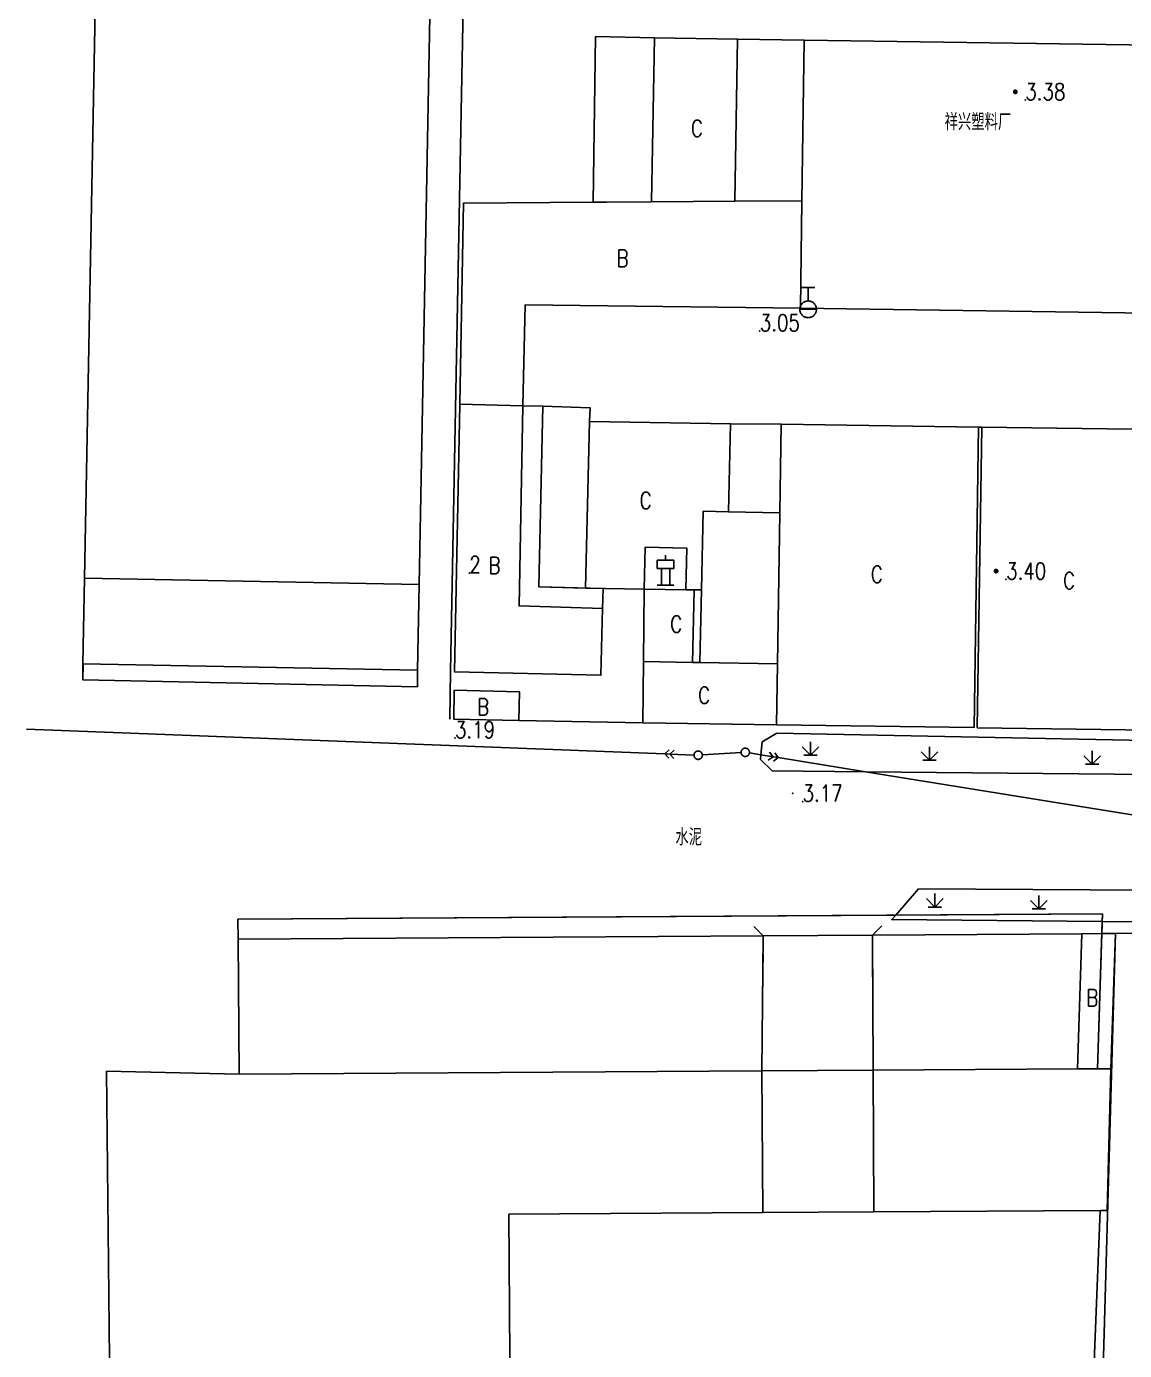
# Model space of a CAD drawing. Extents: x 500064 to 501389, y 2542464 to 2545400.
# Drawn here: x 500687.7 to 500753.5, y 2543204.3 to 2543283.6 of the extents above; entities that cross this region are included whole.
import ezdxf

# ---------------------------------------------------------------- set-up
doc = ezdxf.new("R2010")
doc.units = 0
doc.header["$LTSCALE"] = 0.5
doc.linetypes.add('CENTER', pattern=[50.8, 31.75, -6.35, 6.35, -6.35])
doc.layers.add('地形图', color=8, linetype='CONTINUOUS')
doc.styles.add('HZ', font='romans.shx', dxfattribs={"width": 0.8, "bigfont": 'hztxt.shx'})

msp = doc.modelspace()

# ---------------------------------------------------------------- linework, layer by layer
at = {"layer": '地形图'}
for points in [[(500714.293, 2543304.66), (500713.141, 2543244.94), (500713.101, 2543242.087)], [(500734.346, 2543282.749), (500730.346, 2543282.819)], [(500746.993, 2543279.559), (500747.003, 2543279.56), (500747.013, 2543279.561), (500747.024, 2543279.564), (500747.033, 2543279.568), (500747.043, 2543279.572), (500747.051, 2543279.578), (500747.06, 2543279.585), (500747.067, 2543279.592), (500747.074, 2543279.6), (500747.077, 2543279.605), (500747.079, 2543279.609), (500747.084, 2543279.618), (500747.088, 2543279.628), (500747.09, 2543279.638), (500747.092, 2543279.649), (500747.093, 2543279.659), (500747.092, 2543279.669), (500747.09, 2543279.68), (500747.088, 2543279.69), (500747.084, 2543279.7), (500747.081, 2543279.706), (500747.079, 2543279.709), (500747.074, 2543279.718), (500747.067, 2543279.726), (500747.06, 2543279.733), (500747.051, 2543279.74), (500747.043, 2543279.746), (500747.042, 2543279.746), (500747.033, 2543279.75), (500747.024, 2543279.754), (500747.013, 2543279.757), (500747.003, 2543279.758), (500746.993, 2543279.759), (500746.982, 2543279.758), (500746.972, 2543279.757), (500746.962, 2543279.754), (500746.952, 2543279.75), (500746.943, 2543279.746), (500746.934, 2543279.74), (500746.926, 2543279.733), (500746.918, 2543279.726), (500746.912, 2543279.718), (500746.909, 2543279.713), (500746.906, 2543279.709), (500746.901, 2543279.7), (500746.898, 2543279.69), (500746.895, 2543279.68), (500746.893, 2543279.669), (500746.893, 2543279.659), (500746.893, 2543279.649), (500746.895, 2543279.638), (500746.898, 2543279.628), (500746.901, 2543279.618), (500746.905, 2543279.612), (500746.906, 2543279.609), (500746.912, 2543279.6), (500746.918, 2543279.592), (500746.926, 2543279.585), (500746.934, 2543279.578), (500746.943, 2543279.572), (500746.944, 2543279.572), (500746.952, 2543279.568), (500746.962, 2543279.564), (500746.972, 2543279.561), (500746.982, 2543279.56), (500746.993, 2543279.559)], [(500746.944, 2543279.572), (500747.077, 2543279.605), (500747.079, 2543279.609), (500746.906, 2543279.609), (500746.905, 2543279.612), (500747.093, 2543279.659), (500746.893, 2543279.659), (500747.081, 2543279.706), (500747.079, 2543279.709), (500746.906, 2543279.709), (500746.909, 2543279.713), (500747.042, 2543279.746)], [(500734.176, 2543267.929), (500734.576, 2543267.929), (500734.976, 2543267.929)], [(500734.576, 2543267.129), (500734.576, 2543267.929)], [(500734.576, 2543266.129), (500734.607, 2543266.13), (500734.639, 2543266.133), (500734.67, 2543266.138), (500734.7, 2543266.145), (500734.73, 2543266.153), (500734.76, 2543266.164), (500734.789, 2543266.177), (500734.817, 2543266.191), (500734.844, 2543266.207), (500734.87, 2543266.224), (500734.895, 2543266.244), (500734.918, 2543266.265), (500734.94, 2543266.287), (500734.961, 2543266.31), (500734.98, 2543266.335), (500734.998, 2543266.361), (500735.014, 2543266.388), (500735.028, 2543266.416), (500735.041, 2543266.445), (500735.051, 2543266.474), (500735.06, 2543266.505), (500735.067, 2543266.535), (500735.072, 2543266.566), (500735.075, 2543266.598), (500735.076, 2543266.629), (500735.075, 2543266.66), (500735.072, 2543266.692), (500735.067, 2543266.723), (500735.06, 2543266.753), (500735.051, 2543266.784), (500735.041, 2543266.813), (500735.028, 2543266.842), (500735.014, 2543266.87), (500734.998, 2543266.897), (500734.98, 2543266.923), (500734.961, 2543266.948), (500734.94, 2543266.971), (500734.918, 2543266.993), (500734.895, 2543267.014), (500734.87, 2543267.033), (500734.844, 2543267.051), (500734.817, 2543267.067), (500734.789, 2543267.081), (500734.76, 2543267.094), (500734.73, 2543267.105), (500734.7, 2543267.113), (500734.67, 2543267.12), (500734.639, 2543267.125), (500734.607, 2543267.128), (500734.576, 2543267.129), (500734.545, 2543267.128), (500734.513, 2543267.125), (500734.482, 2543267.12), (500734.452, 2543267.113), (500734.421, 2543267.105), (500734.392, 2543267.094), (500734.363, 2543267.081), (500734.335, 2543267.067), (500734.308, 2543267.051), (500734.282, 2543267.033), (500734.257, 2543267.014), (500734.234, 2543266.993), (500734.211, 2543266.971), (500734.191, 2543266.948), (500734.171, 2543266.923), (500734.154, 2543266.897), (500734.138, 2543266.87), (500734.123, 2543266.842), (500734.111, 2543266.813), (500734.1, 2543266.784), (500734.092, 2543266.753), (500734.085, 2543266.723), (500734.08, 2543266.692), (500734.077, 2543266.66), (500734.076, 2543266.629), (500734.077, 2543266.598), (500734.08, 2543266.566), (500734.085, 2543266.535), (500734.092, 2543266.505), (500734.1, 2543266.474), (500734.111, 2543266.445), (500734.123, 2543266.416), (500734.138, 2543266.388), (500734.154, 2543266.361), (500734.171, 2543266.335), (500734.191, 2543266.31), (500734.211, 2543266.287), (500734.234, 2543266.265), (500734.257, 2543266.244), (500734.282, 2543266.224), (500734.308, 2543266.207), (500734.335, 2543266.191), (500734.363, 2543266.177), (500734.392, 2543266.164), (500734.421, 2543266.153), (500734.452, 2543266.145), (500734.482, 2543266.138), (500734.513, 2543266.133), (500734.545, 2543266.13), (500734.576, 2543266.129)], [(500734.076, 2543266.629), (500735.076, 2543266.629)], [(500722.262, 2543248.718), (500722.296, 2543249.905), (500718.44, 2543250.016), (500718.677, 2543260.829), (500717.491, 2543260.858)], [(500727.256, 2543249.829), (500727.306, 2543252.328), (500724.806, 2543252.378), (500724.756, 2543249.879), (500727.256, 2543249.829)], [(500726.033, 2543251.899), (500726.033, 2543251.599)], [(500725.533, 2543251.599), (500725.533, 2543251.099)], [(500725.533, 2543251.599), (500726.033, 2543251.599), (500726.533, 2543251.599)], [(500725.533, 2543251.099), (500725.783, 2543251.099), (500726.283, 2543251.099), (500726.533, 2543251.099)], [(500725.783, 2543250.099), (500725.783, 2543251.099)], [(500726.283, 2543250.099), (500726.283, 2543251.099)], [(500726.533, 2543251.599), (500726.533, 2543251.099)], [(500745.843, 2543250.851), (500745.854, 2543250.852), (500745.864, 2543250.853), (500745.874, 2543250.856), (500745.884, 2543250.86), (500745.893, 2543250.865), (500745.902, 2543250.87), (500745.91, 2543250.877), (500745.918, 2543250.884), (500745.924, 2543250.893), (500745.927, 2543250.897), (500745.93, 2543250.901), (500745.935, 2543250.911), (500745.938, 2543250.92), (500745.941, 2543250.93), (500745.943, 2543250.941), (500745.943, 2543250.951), (500745.943, 2543250.962), (500745.941, 2543250.972), (500745.938, 2543250.982), (500745.935, 2543250.992), (500745.931, 2543250.998), (500745.93, 2543251.001), (500745.924, 2543251.01), (500745.918, 2543251.018), (500745.91, 2543251.026), (500745.902, 2543251.032), (500745.893, 2543251.038), (500745.892, 2543251.038), (500745.884, 2543251.043), (500745.874, 2543251.046), (500745.864, 2543251.049), (500745.854, 2543251.051), (500745.843, 2543251.051), (500745.833, 2543251.051), (500745.823, 2543251.049), (500745.812, 2543251.046), (500745.803, 2543251.043), (500745.793, 2543251.038), (500745.785, 2543251.032), (500745.776, 2543251.026), (500745.769, 2543251.018), (500745.762, 2543251.01), (500745.759, 2543251.005), (500745.757, 2543251.001), (500745.752, 2543250.992), (500745.748, 2543250.982), (500745.746, 2543250.972), (500745.744, 2543250.962), (500745.743, 2543250.951), (500745.744, 2543250.941), (500745.746, 2543250.93), (500745.748, 2543250.92), (500745.752, 2543250.911), (500745.755, 2543250.904), (500745.757, 2543250.901), (500745.762, 2543250.893), (500745.769, 2543250.884), (500745.776, 2543250.877), (500745.785, 2543250.87), (500745.793, 2543250.865), (500745.795, 2543250.864), (500745.803, 2543250.86), (500745.812, 2543250.856), (500745.823, 2543250.853), (500745.833, 2543250.852), (500745.843, 2543250.851)], [(500745.795, 2543250.864), (500745.927, 2543250.897), (500745.93, 2543250.901), (500745.757, 2543250.901), (500745.755, 2543250.904), (500745.943, 2543250.951), (500745.743, 2543250.951), (500745.931, 2543250.998), (500745.93, 2543251.001), (500745.757, 2543251.001), (500745.759, 2543251.005), (500745.892, 2543251.038)], [(500711.27, 2543250.143), (500691.213, 2543250.523)], [(500725.533, 2543250.099), (500725.783, 2543250.099), (500726.283, 2543250.099), (500726.533, 2543250.099)], [(500691.141, 2543245.386), (500691.125, 2543244.43), (500711.17, 2543244.03), (500711.173, 2543245.01)], [(500691.141, 2543245.386), (500691.125, 2543244.43), (500711.17, 2543244.03), (500711.173, 2543245.01)], [(500687.74, 2543241.483), (500689.84, 2543241.401), (500725.99, 2543240.003)], [(500717.235, 2543242.01), (500724.666, 2543241.869)], [(500769.956, 2543238.629), (500738.007, 2543238.935), (500732.426, 2543238.989), (500731.713, 2543239.672), (500731.741, 2543239.947), (500731.82, 2543240.72), (500732.696, 2543241.249), (500769.916, 2543240.509), (500770.489, 2543239.886), (500770.496, 2543239.109), (500769.956, 2543238.629)], [(500734.719, 2543239.927), (500734.719, 2543240.727)], [(500734.719, 2543239.927), (500734.719, 2543240.727)], [(500725.99, 2543240.003), (500726.249, 2543240.243)], [(500726.23, 2543239.743), (500725.99, 2543240.003)], [(500727.739, 2543239.935), (500726.298, 2543239.991), (500725.99, 2543240.003)], [(500726.298, 2543239.991), (500726.557, 2543240.231)], [(500726.538, 2543239.731), (500726.298, 2543239.991)], [(500727.988, 2543239.676), (500728.004, 2543239.676), (500728.02, 2543239.677), (500728.035, 2543239.68), (500728.051, 2543239.683), (500728.066, 2543239.688), (500728.08, 2543239.693), (500728.095, 2543239.699), (500728.109, 2543239.706), (500728.122, 2543239.714), (500728.135, 2543239.723), (500728.148, 2543239.733), (500728.159, 2543239.743), (500728.171, 2543239.754), (500728.181, 2543239.766), (500728.191, 2543239.779), (500728.199, 2543239.792), (500728.207, 2543239.805), (500728.215, 2543239.819), (500728.221, 2543239.834), (500728.226, 2543239.848), (500728.231, 2543239.863), (500728.234, 2543239.879), (500728.236, 2543239.894), (500728.238, 2543239.91), (500728.238, 2543239.926), (500728.238, 2543239.941), (500728.236, 2543239.957), (500728.234, 2543239.972), (500728.231, 2543239.988), (500728.226, 2543240.003), (500728.221, 2543240.018), (500728.215, 2543240.032), (500728.207, 2543240.046), (500728.199, 2543240.06), (500728.191, 2543240.073), (500728.181, 2543240.085), (500728.171, 2543240.097), (500728.159, 2543240.108), (500728.148, 2543240.118), (500728.135, 2543240.128), (500728.122, 2543240.137), (500728.109, 2543240.145), (500728.095, 2543240.152), (500728.08, 2543240.158), (500728.066, 2543240.163), (500728.051, 2543240.168), (500728.035, 2543240.171), (500728.02, 2543240.174), (500728.004, 2543240.175), (500727.988, 2543240.176), (500727.973, 2543240.175), (500727.957, 2543240.174), (500727.942, 2543240.171), (500727.926, 2543240.168), (500727.911, 2543240.163), (500727.896, 2543240.158), (500727.882, 2543240.152), (500727.868, 2543240.145), (500727.854, 2543240.137), (500727.841, 2543240.128), (500727.829, 2543240.118), (500727.817, 2543240.108), (500727.806, 2543240.097), (500727.796, 2543240.085), (500727.786, 2543240.073), (500727.777, 2543240.06), (500727.769, 2543240.046), (500727.762, 2543240.032), (500727.756, 2543240.018), (500727.751, 2543240.003), (500727.746, 2543239.988), (500727.743, 2543239.972), (500727.74, 2543239.957), (500727.739, 2543239.941), (500727.739, 2543239.935), (500727.738, 2543239.926), (500727.739, 2543239.91), (500727.74, 2543239.894), (500727.743, 2543239.879), (500727.746, 2543239.863), (500727.751, 2543239.848), (500727.756, 2543239.834), (500727.762, 2543239.819), (500727.769, 2543239.805), (500727.777, 2543239.792), (500727.786, 2543239.779), (500727.796, 2543239.766), (500727.806, 2543239.754), (500727.817, 2543239.743), (500727.829, 2543239.733), (500727.841, 2543239.723), (500727.854, 2543239.714), (500727.868, 2543239.706), (500727.882, 2543239.699), (500727.896, 2543239.693), (500727.911, 2543239.688), (500727.926, 2543239.683), (500727.942, 2543239.68), (500727.957, 2543239.677), (500727.973, 2543239.676), (500727.988, 2543239.676)], [(500728.238, 2543239.941), (500730.559, 2543240.083)], [(500730.808, 2543239.848), (500730.824, 2543239.848), (500730.84, 2543239.85), (500730.855, 2543239.852), (500730.87, 2543239.856), (500730.886, 2543239.86), (500730.9, 2543239.865), (500730.915, 2543239.872), (500730.929, 2543239.879), (500730.942, 2543239.887), (500730.955, 2543239.896), (500730.968, 2543239.905), (500730.979, 2543239.916), (500730.99, 2543239.927), (500731.001, 2543239.939), (500731.011, 2543239.951), (500731.019, 2543239.964), (500731.027, 2543239.977), (500731.034, 2543239.991), (500731.041, 2543240.006), (500731.046, 2543240.021), (500731.05, 2543240.036), (500731.054, 2543240.051), (500731.055, 2543240.058), (500731.056, 2543240.067), (500731.058, 2543240.082), (500731.058, 2543240.098), (500731.058, 2543240.114), (500731.056, 2543240.129), (500731.054, 2543240.145), (500731.05, 2543240.16), (500731.046, 2543240.175), (500731.041, 2543240.19), (500731.034, 2543240.204), (500731.027, 2543240.218), (500731.019, 2543240.232), (500731.011, 2543240.245), (500731.001, 2543240.257), (500730.99, 2543240.269), (500730.979, 2543240.28), (500730.968, 2543240.29), (500730.955, 2543240.3), (500730.942, 2543240.309), (500730.929, 2543240.317), (500730.915, 2543240.324), (500730.9, 2543240.33), (500730.886, 2543240.336), (500730.87, 2543240.34), (500730.855, 2543240.343), (500730.84, 2543240.346), (500730.824, 2543240.347), (500730.808, 2543240.348), (500730.793, 2543240.347), (500730.777, 2543240.346), (500730.761, 2543240.343), (500730.746, 2543240.34), (500730.731, 2543240.336), (500730.716, 2543240.33), (500730.702, 2543240.324), (500730.688, 2543240.317), (500730.674, 2543240.309), (500730.661, 2543240.3), (500730.649, 2543240.29), (500730.637, 2543240.28), (500730.626, 2543240.269), (500730.616, 2543240.257), (500730.606, 2543240.245), (500730.597, 2543240.232), (500730.589, 2543240.218), (500730.582, 2543240.204), (500730.576, 2543240.19), (500730.57, 2543240.175), (500730.566, 2543240.16), (500730.563, 2543240.145), (500730.56, 2543240.129), (500730.559, 2543240.114), (500730.558, 2543240.098), (500730.559, 2543240.083), (500730.56, 2543240.067), (500730.563, 2543240.051), (500730.566, 2543240.036), (500730.57, 2543240.021), (500730.576, 2543240.006), (500730.582, 2543239.991), (500730.589, 2543239.977), (500730.597, 2543239.964), (500730.606, 2543239.951), (500730.616, 2543239.939), (500730.626, 2543239.927), (500730.637, 2543239.916), (500730.649, 2543239.905), (500730.661, 2543239.896), (500730.674, 2543239.887), (500730.688, 2543239.879), (500730.702, 2543239.872), (500730.716, 2543239.865), (500730.731, 2543239.86), (500730.746, 2543239.856), (500730.761, 2543239.852), (500730.777, 2543239.85), (500730.793, 2543239.848), (500730.808, 2543239.848)], [(500731.055, 2543240.058), (500731.741, 2543239.947), (500732.479, 2543239.828), (500732.783, 2543239.779)], [(500732.479, 2543239.828), (500732.192, 2543239.621)], [(500732.272, 2543240.115), (500732.479, 2543239.828)], [(500732.576, 2543240.066), (500732.783, 2543239.779)], [(500734.219, 2543240.427), (500734.719, 2543239.927)], [(500734.219, 2543240.427), (500734.719, 2543239.927)], [(500734.319, 2543239.927), (500734.719, 2543239.927), (500735.119, 2543239.927)], [(500734.319, 2543239.927), (500734.719, 2543239.927), (500735.119, 2543239.927)], [(500734.719, 2543239.927), (500735.219, 2543240.427)], [(500734.719, 2543239.927), (500735.219, 2543240.427)], [(500741.35, 2543240.13), (500741.85, 2543239.63)], [(500741.35, 2543240.13), (500741.85, 2543239.63)], [(500741.85, 2543239.63), (500741.85, 2543240.43)], [(500741.85, 2543239.63), (500741.85, 2543240.43)], [(500741.85, 2543239.63), (500742.35, 2543240.13)], [(500741.85, 2543239.63), (500742.35, 2543240.13)], [(500751.096, 2543239.893), (500751.596, 2543239.393)], [(500751.096, 2543239.893), (500751.596, 2543239.393)], [(500751.596, 2543239.393), (500751.596, 2543240.193)], [(500751.596, 2543239.393), (500751.596, 2543240.193)], [(500751.596, 2543239.393), (500752.096, 2543239.893)], [(500751.596, 2543239.393), (500752.096, 2543239.893)], [(500732.783, 2543239.779), (500732.496, 2543239.572)], [(500780.085, 2543232.141), (500777.042, 2543232.632), (500738.007, 2543238.935), (500732.783, 2543239.779)], [(500741.45, 2543239.63), (500741.85, 2543239.63), (500742.25, 2543239.63)], [(500741.45, 2543239.63), (500741.85, 2543239.63), (500742.25, 2543239.63)], [(500751.196, 2543239.393), (500751.596, 2543239.393), (500751.996, 2543239.393)], [(500751.196, 2543239.393), (500751.596, 2543239.393), (500751.996, 2543239.393)], [(500769.986, 2543229.829), (500752.2, 2543229.975), (500739.586, 2543230.079), (500739.825, 2543230.352), (500741.196, 2543231.919), (500768.611, 2543231.765), (500769.158, 2543231.317), (500769.707, 2543230.565), (500769.986, 2543229.829)], [(500741.672, 2543231.334), (500742.172, 2543230.834)], [(500742.172, 2543230.834), (500742.172, 2543231.634)], [(500742.172, 2543230.834), (500742.672, 2543231.334)], [(500747.898, 2543231.227), (500748.398, 2543230.727)], [(500748.398, 2543230.727), (500748.398, 2543231.527)], [(500748.398, 2543230.727), (500748.898, 2543231.227)], [(500700.416, 2543228.899), (500700.406, 2543230.099), (500739.825, 2543230.352), (500752.215, 2543230.431), (500752.2, 2543229.975), (500751.917, 2543221.147), (500750.716, 2543221.137)], [(500741.772, 2543230.834), (500742.172, 2543230.834), (500742.572, 2543230.834)], [(500747.998, 2543230.727), (500748.398, 2543230.727), (500748.798, 2543230.727)], [(500731.885, 2543229.104), (500731.325, 2543229.676)], [(500738.426, 2543229.147), (500738.989, 2543229.716)], [(500731.879, 2543228.517), (500731.885, 2543229.102)], [(500738.426, 2543229.147), (500738.432, 2543228.148)], [(500731.865, 2543227.017), (500731.874, 2543228.017)], [(500738.436, 2543227.648), (500738.442, 2543226.648)], [(500731.85, 2543225.517), (500731.86, 2543226.517)], [(500738.445, 2543226.148), (500738.452, 2543225.148)]]:
    msp.add_lwpolyline(points, dxfattribs=at)
for points in [[(500691.213, 2543250.523), (500711.27, 2543250.143), (500712.177, 2543298.068), (500692.12, 2543298.447)], [(500721.846, 2543282.959), (500721.687, 2543273.041), (500722.487, 2543273.047), (500725.191, 2543273.065), (500725.366, 2543282.889)], [(500725.366, 2543282.889), (500725.191, 2543273.065), (500730.18, 2543273.099), (500730.346, 2543282.819)], [(500734.208, 2543273.127), (500734.116, 2543266.689), (500763.281, 2543266.279), (500766.086, 2543266.239), (500766.346, 2543282.299), (500734.346, 2543282.749)], [(500734.208, 2543273.127), (500730.18, 2543273.099), (500725.191, 2543273.065), (500722.487, 2543273.047), (500721.687, 2543273.041), (500713.932, 2543272.988), (500713.7, 2543260.941), (500717.491, 2543260.858), (500717.629, 2543266.907), (500734.116, 2543266.689)], [(500734.116, 2543266.689), (500717.629, 2543266.907), (500717.491, 2543260.858), (500718.677, 2543260.829), (500721.518, 2543260.727), (500721.476, 2543259.918), (500729.933, 2543259.781), (500732.956, 2543259.759), (500744.786, 2543259.569), (500744.976, 2543259.569), (500756.986, 2543259.409), (500758.746, 2543259.399), (500759.946, 2543259.379), (500763.183, 2543259.326), (500763.281, 2543266.279)], [(500717.491, 2543260.858), (500713.7, 2543260.941), (500713.391, 2543244.91), (500722.161, 2543244.718), (500722.262, 2543248.718), (500717.253, 2543248.862)], [(500717.491, 2543260.858), (500717.253, 2543248.862), (500722.262, 2543248.718), (500722.296, 2543249.905), (500721.241, 2543249.935), (500718.44, 2543250.016), (500718.677, 2543260.829)], [(500721.476, 2543259.918), (500721.241, 2543249.935), (500724.756, 2543249.879), (500724.806, 2543252.378), (500727.306, 2543252.328), (500727.256, 2543249.838), (500727.754, 2543249.83), (500728.179, 2543249.823), (500728.288, 2543254.54), (500729.812, 2543254.504), (500729.933, 2543259.781)], [(500732.956, 2543259.759), (500732.873, 2543254.434), (500732.733, 2543245.404), (500732.676, 2543241.749), (500744.523, 2543241.576), (500744.786, 2543259.569)], [(500744.976, 2543259.569), (500744.713, 2543241.573), (500756.576, 2543241.399), (500756.986, 2543259.409)], [(500729.812, 2543254.504), (500728.288, 2543254.54), (500728.179, 2543249.823), (500728.079, 2543245.477), (500732.733, 2543245.404), (500732.873, 2543254.434)], [(500691.213, 2543250.523), (500691.116, 2543245.39), (500711.173, 2543245.01), (500711.27, 2543250.143)], [(500724.756, 2543249.879), (500724.716, 2543245.529), (500727.654, 2543245.483), (500727.754, 2543249.83), (500727.256, 2543249.838)], [(500711.173, 2543245.01), (500691.116, 2543245.39), (500691.125, 2543244.43), (500711.17, 2543244.03)], [(500724.716, 2543245.529), (500724.666, 2543241.869), (500732.676, 2543241.749), (500732.733, 2543245.404), (500728.079, 2543245.477), (500727.654, 2543245.483)], [(500717.235, 2543242.01), (500717.273, 2543243.725), (500713.375, 2543243.811), (500713.351, 2543242.083)], [(500752.176, 2543229.24), (500752.215, 2543230.431), (500700.406, 2543230.099), (500700.416, 2543228.899), (500731.885, 2543229.104), (500738.426, 2543229.147), (500750.976, 2543229.229)], [(500731.885, 2543229.104), (500700.416, 2543228.899), (500700.486, 2543220.819), (500731.806, 2543221.017)], [(500738.426, 2543229.147), (500731.885, 2543229.104), (500731.806, 2543221.017), (500738.478, 2543221.059)], [(500750.976, 2543229.229), (500738.426, 2543229.147), (500738.478, 2543221.059), (500750.716, 2543221.137)], [(500752.176, 2543229.24), (500750.976, 2543229.229), (500750.716, 2543221.137), (500751.917, 2543221.144)], [(500752.986, 2543229.249), (500751.756, 2543185.609), (500763.736, 2543185.319), (500765.036, 2543229.309)], [(500752.986, 2543229.249), (500752.176, 2543229.24), (500751.917, 2543221.144), (500752.718, 2543221.149)], [(500731.806, 2543221.017), (500700.486, 2543220.819), (500692.539, 2543220.995), (500692.878, 2543188.413), (500696.971, 2543188.418), (500703.204, 2543188.425), (500711.673, 2543185.437), (500713.336, 2543191.519), (500750.796, 2543180.373), (500751.394, 2543195.504), (500716.758, 2543195.279), (500716.646, 2543212.429), (500731.864, 2543212.528)], [(500751.917, 2543221.144), (500750.716, 2543221.137), (500738.478, 2543221.059), (500738.515, 2543212.571), (500752.066, 2543212.659), (500752.488, 2543212.662), (500752.718, 2543221.149)], [(500752.066, 2543212.659), (500738.515, 2543212.571), (500731.864, 2543212.528), (500716.646, 2543212.429), (500716.758, 2543195.279), (500751.394, 2543195.504)]]:
    msp.add_lwpolyline(points, close=True, dxfattribs=at)
at = {"layer": '地形图', "linetype": 'CENTER'}
for p in [(500747.593, 2543279.163, 3.38), (500731.682, 2543265.323, 3.05), (500714.275, 2543250.845, 2), (500746.443, 2543250.455, 3.4), (500713.417, 2543240.948, 3.19), (500734.246, 2543237.148, 3.17)]:
    msp.add_point(p, dxfattribs=at)
at = {"layer": '地形图', "ltscale": 10}
for p in [(500734.576, 2543266.629), (500713.125, 2543242.155), (500733.646, 2543237.644)]:
    msp.add_point(p, dxfattribs=at)

# ---------------------------------------------------------------- texts
at = {"layer": '地形图', "ltscale": 10, "style": 'HZ', "width": 0.8}
for s, p in [('3.38', (500747.593, 2543279.163)), ('C', (500727.557, 2543276.967)), ('祥兴塑料厂', (500742.754, 2543277.349)), ('B', (500723.101, 2543269.183)), ('3.05', (500731.682, 2543265.323)), ('C', (500724.482, 2543254.681)), ('2', (500714.275, 2543250.845)), ('B', (500715.426, 2543250.79)), ('C', (500738.332, 2543250.258)), ('3.40', (500746.443, 2543250.455)), ('C', (500749.853, 2543249.879)), ('C', (500726.314, 2543247.271)), ('C', (500727.986, 2543243.013)), ('B', (500714.746, 2543242.318)), ('3.19', (500713.417, 2543240.948)), ('3.17', (500734.246, 2543237.148)), ('水泥', (500726.623, 2543234.521)), ('B', (500751.244, 2543224.897))]:
    msp.add_text(s, height=1, dxfattribs=at).set_placement(p)

doc.saveas('drawing.dxf')
